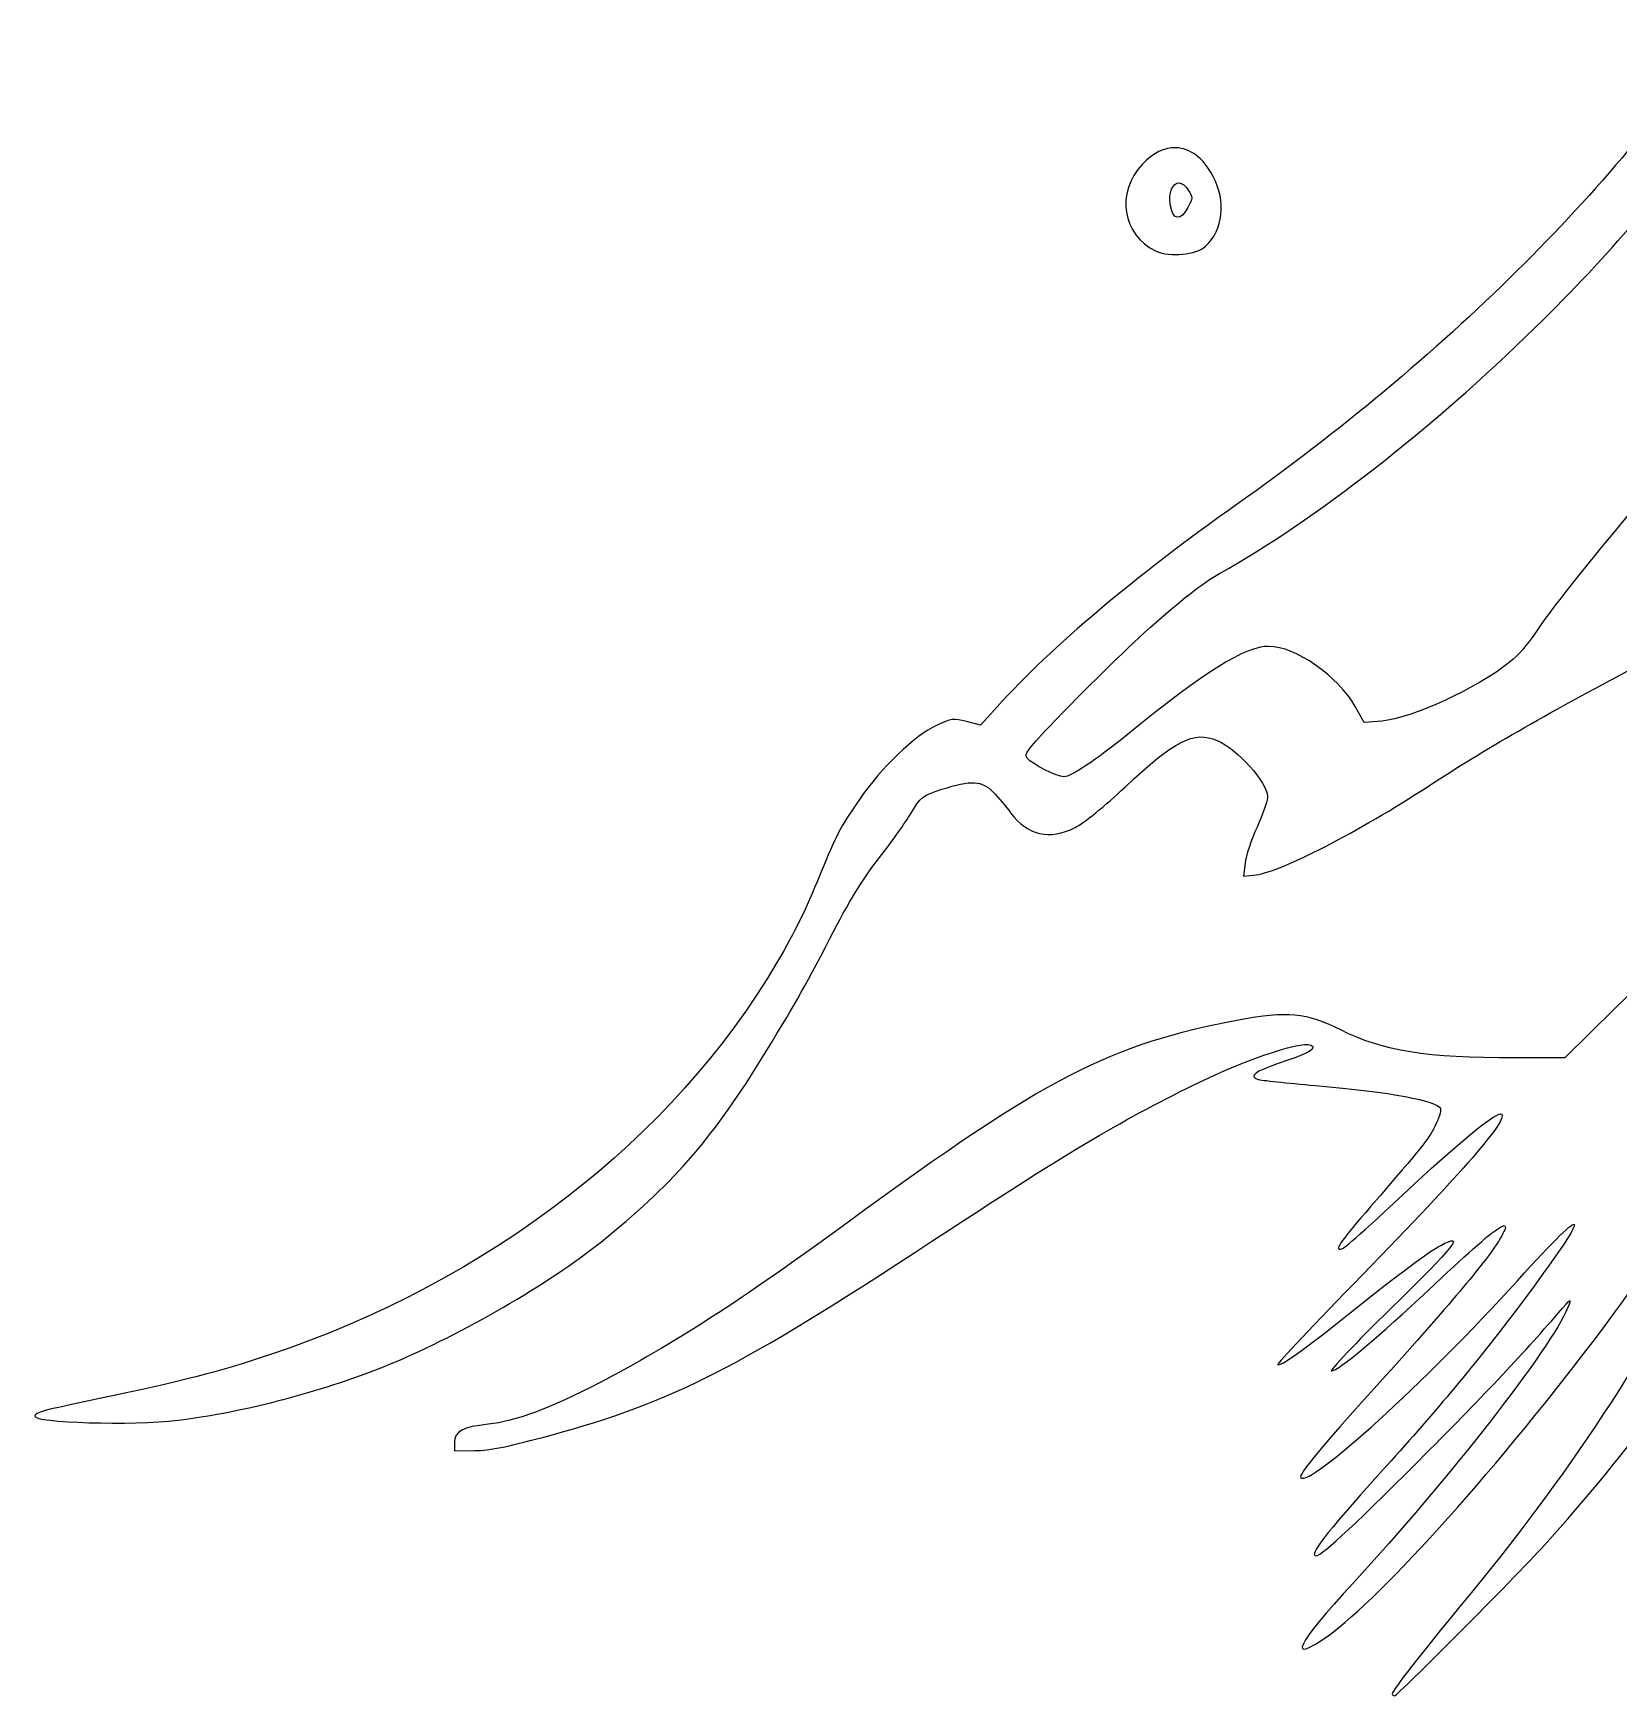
# Model space of a CAD drawing. Extents: x 61 to 2916, y 182 to 2969.
# Drawn here: x 1523.6 to 1933.8, y 2338.1 to 2768.2 of the extents above; entities that cross this region are included whole.
import ezdxf

# ---------------------------------------------------------------- set-up
doc = ezdxf.new("R2010")
doc.units = 0
doc.layers.add('Layer_1', color=7, linetype='CONTINUOUS')

msp = doc.modelspace()

# ---------------------------------------------------------------- linework, layer by layer
at = {"layer": 'Layer_1', "color": 7}
for points in [[(1819.226413, 2738.60788)], [(1820.111194, 2729.496521)]]:
    msp.add_lwpolyline(points, close=True, dxfattribs=at)
for points in [[(1820.109663, 2729.496521), (1820.111194, 2729.496521)], [(1773.022224, 2593.986139), (1768.697986, 2589.23418), (1765.088536, 2590.158504)], [(1872.562991, 2590.299018), (1867.989757, 2589.931335), (1865.681101, 2594.019701)], [(1837.144492, 2553.478698), (1836.767993, 2550.141771), (1840.065377, 2550.527028)], [(1933.000321, 2516.073899), (1919.875275, 2503.158334), (1907.018302, 2503.135657)], [(1632.624361, 2403.728119), (1632.624361, 2401.486899), (1637.874396, 2401.542458)]]:
    msp.add_lwpolyline(points, dxfattribs=at)
for points in [[(1958.545265, 2768.237173), (1933.977087, 2729.167891), (1887.90159, 2683.681527), (1835.090756, 2646.361796)], [(1912.258955, 2692.092769), (1932.053093, 2711.525176), (1945.488874, 2727.43774), (1958.362118, 2746.693548)], [(1819.226413, 2738.60788), (1816.359529, 2738.678463), (1813.365, 2737.284374), (1810.59404, 2734.367141)], [(1828.89148, 2731.210396), (1826.38488, 2736.008477), (1822.912371, 2738.517424), (1819.226413, 2738.60788)], [(1810.59404, 2734.367141), (1803.629889, 2727.035366), (1805.362401, 2715.972579), (1814.115531, 2711.889033)], [(1817.874255, 2723.556562), (1817.256725, 2727.212073), (1818.469249, 2729.610049), (1820.109663, 2729.496521)], [(1820.111194, 2729.496521), (1820.85685, 2729.444618), (1821.690777, 2728.875017), (1822.481334, 2727.66839)], [(1822.481334, 2727.66839), (1823.685467, 2725.828642), (1823.679712, 2725.583842), (1822.378719, 2723.168376)], [(1826.952038, 2713.160545), (1831.531167, 2717.383571), (1832.312908, 2724.661241), (1828.89148, 2731.210396)], [(1822.378719, 2723.168376), (1820.469863, 2719.624037), (1818.510408, 2719.792225), (1817.874255, 2723.556562)], [(1814.115531, 2711.889033), (1817.656893, 2710.236854), (1824.519337, 2710.916775), (1826.952038, 2713.160545)], [(1830.514547, 2628.450975), (1855.087912, 2642.197547), (1885.755813, 2666.073984), (1912.258955, 2692.092769)], [(1948.027619, 2657.617586), (1927.174482, 2632.88616), (1917.346905, 2620.63501), (1912.127115, 2612.866469)], [(1835.090756, 2646.361796), (1808.302477, 2627.431434), (1787.438767, 2609.826699), (1773.022224, 2593.986139)], [(1786.476798, 2588.784349), (1806.053206, 2609.289957), (1822.098457, 2623.74301), (1830.514547, 2628.450975)], [(1912.127115, 2612.866469), (1910.417847, 2610.322168), (1907.57894, 2607.080372), (1905.818025, 2605.662336)], [(1843.266013, 2609.61597), (1837.157928, 2609.61597), (1827.129175, 2603.353623), (1806.64633, 2586.742349)], [(1865.681101, 2594.019701), (1861.219355, 2601.925439), (1850.168652, 2609.61444), (1843.266013, 2609.61597)], [(1905.818025, 2605.662336), (1897.325966, 2598.823278), (1880.201591, 2590.912126), (1872.562991, 2590.299018)], [(1884.612881, 2573.45482), (1899.232697, 2583.012765), (1914.156841, 2591.610981), (1938.238054, 2604.349948)], [(1765.088536, 2590.158504), (1761.749965, 2591.01423), (1761.168889, 2590.941209), (1757.321951, 2589.179982)], [(1757.321951, 2589.179982), (1751.772321, 2586.639281), (1742.95303, 2578.152041), (1737.388319, 2569.999235)], [(1780.80491, 2580.664679), (1779.97668, 2581.662875), (1780.790736, 2582.827606), (1786.476798, 2588.784349)], [(1806.64633, 2586.742349), (1798.579158, 2580.199994), (1792.063789, 2575.86731), (1790.294171, 2575.86731)], [(1806.114577, 2573.211664), (1819.077679, 2585.400763), (1823.825952, 2587.804239), (1829.928652, 2585.261497)], [(1829.928652, 2585.261497), (1835.097049, 2583.10801), (1842.987764, 2574.35899), (1842.987764, 2570.781486)], [(1790.294171, 2575.86731), (1788.552814, 2575.86731), (1782.06378, 2579.147657), (1780.80491, 2580.664679)], [(1750.413699, 2565.963594), (1753.392637, 2570.840022), (1753.586868, 2570.997515), (1758.663706, 2572.622793)], [(1758.663706, 2572.622793), (1766.309308, 2575.070262), (1769.110429, 2574.914526), (1771.999735, 2571.884507)], [(1793.204851, 2562.736538), (1795.32917, 2563.795083), (1800.950346, 2568.35607), (1806.114577, 2573.211664)], [(1840.065377, 2550.527028), (1846.382943, 2551.264719), (1866.542043, 2561.640547), (1884.612881, 2573.45482)], [(1737.388319, 2569.999235), (1732.058573, 2562.189988), (1731.488213, 2561.105279), (1727.217834, 2550.645659)], [(1771.999735, 2571.884507), (1773.299198, 2570.521888), (1775.326004, 2568.133352), (1776.504172, 2566.575907)], [(1842.987764, 2570.781486), (1842.987764, 2569.760869), (1841.75792, 2566.201478), (1840.254391, 2562.871297)], [(1742.058214, 2554.300464), (1744.975641, 2557.968734), (1748.735867, 2563.216927), (1750.413699, 2565.963594)], [(1776.504172, 2566.575907), (1780.9988, 2560.633111), (1786.46203, 2559.376508), (1793.204851, 2562.736538)], [(1840.254391, 2562.871297), (1838.750834, 2559.541145), (1837.351422, 2555.314108), (1837.144492, 2553.478698)], [(1980.35008, 2556.786456), (1970.312795, 2551.7317), (1961.798088, 2544.41146), (1933.000321, 2516.073899)], [(1727.217834, 2550.645659), (1723.235399, 2540.891272), (1720.999565, 2536.335103), (1716.036652, 2527.861414)], [(1729.797483, 2534.183714), (1734.556329, 2543.383472), (1738.428949, 2549.737464), (1742.058214, 2554.300464)], [(1711.479491, 2501.986346), (1720.942957, 2517.325173), (1722.408389, 2519.899776), (1729.797483, 2534.183714)], [(1716.036652, 2527.861414), (1689.298999, 2482.209613), (1641.650667, 2445.346319), (1584.756909, 2426.296165)], [(1835.480975, 2512.916463), (1802.037153, 2506.610887), (1785.784973, 2498.202111), (1734.454735, 2460.643334)], [(1861.896582, 2510.361759), (1852.976491, 2514.811826), (1848.05828, 2515.28785), (1835.480975, 2512.916463)], [(1823.753413, 2496.063279), (1838.476241, 2503.273365), (1853.364244, 2508.154697), (1854.588474, 2506.173641)], [(1907.018302, 2503.135657), (1883.973638, 2503.093704), (1872.914034, 2504.865222), (1861.896582, 2510.361759)], [(1854.588474, 2506.173641), (1855.186898, 2505.205862), (1853.031994, 2504.10647), (1845.73049, 2501.653133)], [(1670.706953, 2455.661967), (1688.40957, 2469.786683), (1699.122977, 2481.958945), (1711.479491, 2501.986346)], [(1845.73049, 2501.653133), (1839.670027, 2499.616632), (1838.025559, 2498.332788), (1840.521501, 2497.585233)], [(1756.374751, 2455.856113), (1790.346357, 2478.168076), (1804.693139, 2486.729215), (1823.753413, 2496.063279)], [(1840.521501, 2497.585233), (1841.265881, 2497.362146), (1847.950195, 2496.646424), (1855.375091, 2495.994425)], [(1855.375091, 2495.994425), (1874.96845, 2494.273932), (1886.933981, 2492.062958), (1887.718925, 2490.017839)], [(1929.620874, 2432.988359), (1947.313144, 2456.624758), (1956.831716, 2471.318218), (1968.247522, 2492.613561)], [(1903.534909, 2488.577892), (1905.108624, 2487.004233), (1893.808273, 2473.967175), (1867.446893, 2446.943987)], [(1880.844406, 2470.388877), (1893.465762, 2482.14195), (1902.627252, 2489.485548), (1903.534909, 2488.577892)], [(1887.718925, 2490.017839), (1887.93039, 2489.466527), (1887.260221, 2487.378351), (1886.229201, 2485.377198)], [(1886.229201, 2485.377198), (1884.35127, 2481.731379), (1883.451126, 2480.606673), (1869.73942, 2464.769713)], [(1861.698865, 2453.613419), (1862.671464, 2453.613419), (1865.394745, 2456.000085), (1880.844406, 2470.388877)], [(1869.73942, 2464.769713), (1862.035395, 2455.871392), (1860.408502, 2453.613419), (1861.698865, 2453.613419)], [(1907.620383, 2445.476203), (1927.111525, 2467.01235), (1927.30465, 2464.59609), (1908.138955, 2438.988387)], [(1734.454735, 2460.643334), (1706.634896, 2440.287368), (1689.090397, 2428.953512), (1670.125991, 2419.088517)], [(1884.623737, 2443.088488), (1903.518184, 2460.989105), (1908.426332, 2464.122589), (1901.539737, 2453.885886)], [(1958.781647, 2461.113462), (1941.526509, 2426.511145), (1920.74747, 2395.028479), (1893.194542, 2361.738154)], [(1887.774569, 2454.625646), (1894.26624, 2457.973883), (1891.757628, 2454.808481), (1874.686204, 2438.109474)], [(1616.238045, 2424.050551), (1634.927206, 2431.865354), (1656.769212, 2444.541221), (1670.706953, 2455.661967)], [(1657.658613, 2405.570786), (1689.089802, 2414.162086), (1706.035197, 2422.793892), (1756.374751, 2455.856113)], [(1864.373674, 2437.201279), (1877.379919, 2447.59987), (1884.65336, 2453.015704), (1887.774569, 2454.625646)], [(1901.539737, 2453.885886), (1898.146372, 2448.841817), (1886.547419, 2435.259399), (1870.552342, 2417.603044)], [(1914.631107, 2377.113178), (1936.260656, 2400.844453), (1957.030936, 2429.098703), (1970.315856, 2452.863426)], [(1867.446893, 2446.943987), (1855.217342, 2434.407359), (1845.38917, 2423.973392), (1845.604575, 2423.756881)], [(1851.573847, 2394.537573), (1853.99229, 2392.119159), (1884.07407, 2419.459516), (1907.620383, 2445.476203)], [(1859.557227, 2422.132369), (1861.130517, 2422.106857), (1872.575945, 2431.674355), (1884.623737, 2443.088488)], [(1908.138955, 2438.988387), (1898.275802, 2425.809795), (1887.533992, 2412.83473), (1874.920601, 2398.863256)], [(1918.190697, 2437.116296), (1921.699971, 2441.172375), (1921.738805, 2441.19236), (1920.616509, 2438.421485)], [(1845.604575, 2423.756881), (1846.181172, 2423.180426), (1852.485472, 2427.696314), (1864.373674, 2437.201279)], [(1874.686204, 2438.109474), (1865.714522, 2429.333327), (1858.906475, 2422.143708), (1859.557227, 2422.132369)], [(1920.616509, 2438.421485), (1916.498918, 2428.25219), (1889.466745, 2393.601003), (1865.183676, 2367.363157)], [(1882.013361, 2398.813451), (1898.149972, 2414.982151), (1908.748179, 2426.202196), (1918.190697, 2437.116296)], [(1858.653426, 2353.655108), (1872.521945, 2363.537592), (1903.84947, 2398.557766), (1929.620874, 2432.988359)], [(1584.756909, 2426.296165), (1571.75262, 2421.94188), (1561.589107, 2419.328867), (1540.736793, 2414.977276)], [(1561.005906, 2409.381554), (1578.193267, 2411.463721), (1599.967723, 2417.246983), (1616.238045, 2424.050551)], [(1670.125991, 2419.088517), (1657.315053, 2412.424442), (1648.258473, 2409.042501), (1641.359264, 2408.348237)], [(1870.552342, 2417.603044), (1856.833152, 2402.458789), (1850.883326, 2395.228152), (1851.573847, 2394.537573)], [(1540.736793, 2414.977276), (1525.388017, 2411.774173), (1524.298688, 2411.480332), (1524.049238, 2410.486049)], [(1524.049238, 2410.486049), (1523.613268, 2408.742056), (1549.374212, 2407.972305), (1561.005906, 2409.381554)], [(1641.359264, 2408.348237), (1634.776884, 2407.685892), (1632.624361, 2406.548657), (1632.624361, 2403.728119)], [(1637.874396, 2401.542458), (1641.757533, 2401.582994), (1646.908157, 2402.632298), (1657.658613, 2405.570786)], [(1874.920601, 2398.863256), (1858.856075, 2381.068995), (1854.263878, 2375.3475), (1855.253513, 2374.357809)], [(1855.253513, 2374.357809), (1856.078964, 2373.532499), (1864.086211, 2380.850302), (1882.013361, 2398.813451)], [(1875.83319, 2338.113093), (1876.557756, 2338.113093), (1906.717319, 2368.430178), (1914.631107, 2377.113178)], [(1865.183676, 2367.363157), (1850.304007, 2351.285648), (1847.721835, 2345.865193), (1858.653426, 2353.655108)], [(1893.194542, 2361.738154), (1882.784302, 2349.160082), (1875.248713, 2339.447422), (1875.248713, 2338.608166)], [(1875.248713, 2338.608166), (1875.248713, 2338.335472), (1875.512335, 2338.113093), (1875.83319, 2338.113093)]]:
    msp.add_open_spline(points, degree=3, dxfattribs=at)

doc.saveas('drawing.dxf')
